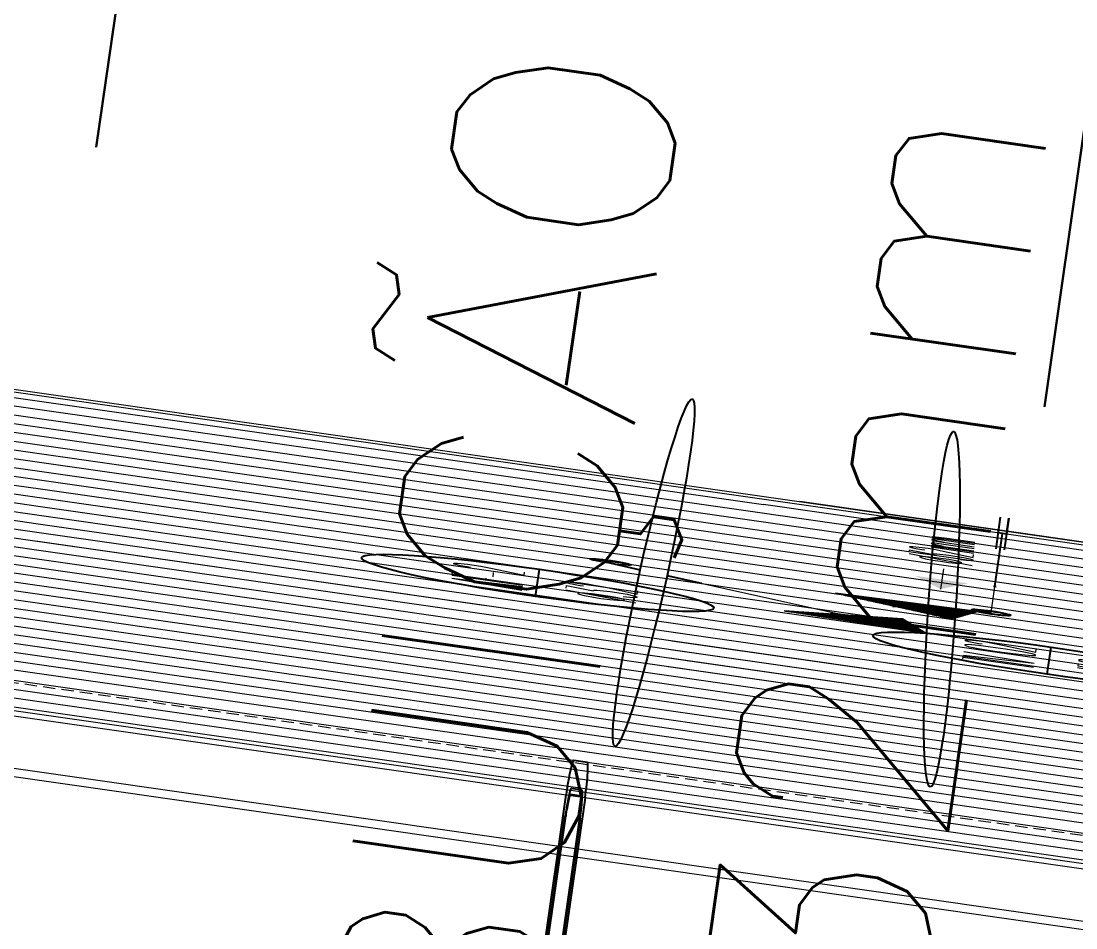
# Model space of a CAD drawing. Header units: millimetres. Extents: x -361192058 to 101130107379, y -14071650034 to 19218552450.
# Drawn here: x -125924.8 to -125836.9, y 39422.3 to 39498 of the extents above; entities that cross this region are included whole.
import ezdxf
from ezdxf.enums import TextEntityAlignment as Align

# ---------------------------------------------------------------- set-up
doc = ezdxf.new("R2010")
doc.units = ezdxf.units.MM
doc.header["$LTSCALE"] = 0.5
doc.linetypes.add('HIDDEN2', pattern=[0.1875, 0.125, -0.0625])
for name, color, linetype in [('02', 2, 'Continuous'), ('APBAN', 4, 'Continuous'), ('CONEXAO_AG_FRIA', 3, 'Continuous'), ('CONEXAO_ESGOTO', 7, 'Continuous'), ('CONEXÃO_HIDRÁULICA', 2, 'Continuous'), ('DETALHE_CONEXAO_EG', 3, 'Continuous'), ('DIVERSOS', 4, 'Continuous'), ('ESQUADRIAS', 3, 'Continuous'), ('HATCH', 8, 'Continuous'), ('MOBIL-I', 251, 'Continuous'), ('projeção 02', 7, 'HIDDEN2'), ('TUBULAÇÃO_HIDRÁULICA', 5, 'Continuous'), ('TXT_0', 7, 'Continuous')]:
    doc.layers.add(name, color=color, linetype=linetype)
doc.styles.add('ADITIVOCAD', font='ROMANS.shx')
doc.styles.add('COTAS', font='romans.shx')
doc.styles.add('R80', font='simplex.shx', dxfattribs={"height": 0.2})
doc.styles.add('ROMANS', font='romans', dxfattribs={"height": 0.1})
doc.styles.get("Standard").update_dxf_attribs({"font": 'txt.shx', "height": 0.12})
doc.dimstyles.new('COTAS', dxfattribs={"dimtxt": 0.08, "dimasz": 0.06, "dimexe": 0.18, "dimexo": 0.0625, "dimgap": 0.05, "dimtad": 1, "dimdec": 4, "dimzin": 4, "dimdsep": 46, "dimtxsty": 'R80', "dimblk1": 'DOT', "dimblk2": 'DOT', "dimsah": 1, "dimcen": 0.09, "dimse1": 1, "dimse2": 1, "dimclrt": 150, "dimadec": 0, "dimazin": 0, "dimtfac": 1, "dimtdec": 4, "dimtmove": 2, "dimatfit": 3, "dimldrblk": 'DOT', "dimfxl": 0, "dimtolj": 1, "dimtzin": 0, "dimarcsym": 0})

# ---------------------------------------------------------------- blocks, each defined once
blk = doc.blocks.new('_Dot')
at = {"color": 0, "lineweight": -2}
blk.add_line((-0.5, 0), (-1, 0), dxfattribs=at)
at = {"color": 0, "const_width": 0.5}
blk.add_lwpolyline([(-0.25, 0, 1), (0.25, 0, 1)], format="xyb", close=True, dxfattribs=at)
blk = doc.blocks.new('DOT')
for p, q in [((0, -1.5), (0, 1.5)), ((1.5, 0), (-1.5, 0))]:
    blk.add_line(p, q)
blk.add_circle((0, 0), 0.5)
blk = doc.blocks.new('ADC_VASO_02')
blk.add_lwpolyline([(-0.175, 0.15), (-0.175, 0.6, -0.414214), (-0.125, 0.65), (0.125, 0.65, -0.414214), (0.175, 0.6), (0.175, 0.1496)], format="xyb")
for points in [[(0.1388, 0.2754, -0.414214), (0.0988, 0.2354), (-0.0948, 0.2354, -0.414214), (-0.1348, 0.2754), (-0.1348, 0.5704, -0.414214), (-0.0948, 0.6104), (0.0988, 0.6104, -0.414214), (0.1388, 0.5704)], [(0.1303, 0.2754, -0.414214), (0.0988, 0.2439), (-0.0948, 0.2439, -0.414214), (-0.1263, 0.2754), (-0.1263, 0.5704, -0.414214), (-0.0948, 0.6019), (0.0988, 0.6019, -0.414214), (0.1303, 0.5704)], [(-0.17, 0.15, 0.414214), (-0.2, 0.12), (-0.2, 0), (0.2, 0), (0.2, 0.12, 0.414214), (0.17, 0.15)], [(-0.17, 0.14, 0.414214), (-0.19, 0.12), (-0.19, 0.01), (0.19, 0.01), (0.19, 0.12, 0.414214), (0.17, 0.14)]]:
    blk.add_lwpolyline(points, format="xyb", close=True)
blk.add_lwpolyline([(0.0363, 0.2439), (0.0363, 0.3375), (-0.0344, 0.3375), (-0.0344, 0.2439)])
blk.add_arc((0.0009, 0.3215), 0.0388, 24.3951, 155.6049)
blk = doc.blocks.new('Adh_hicol0')
for radius in [0.559, 0.515]:
    blk.add_circle((0, 0), radius)
blk = doc.blocks.new('Adh_BalaoAf')
for p, q in [((0, 0), (0.65, 0)), ((1.8, 0), (1.15, 0))]:
    blk.add_line(p, q)
blk.add_circle((0.9, 0), 0.25)
blk = doc.blocks.new('Adh_Afn')
blk.add_line((-0.25, 0), (0.25, 0))
blk.add_circle((0, 0), 0.25)
at = {"flags": 8}
for tag, p in [('$AF', (0, 0.0703)), ('$DIAM', (0, -0.0909))]:
    blk.add_attdef(tag, text='', height=0.1, dxfattribs=at).set_placement(p, align=Align.MIDDLE)
blk = doc.blocks.new('Adh_cx_te90')
for p, q in [((-0.075, -0.0225), (-0.075, 0.0225)), ((0.075, 0), (0.075, 0.0225)), ((0.075, 0.0225), (0.075, -0.0225)), ((0.075, 0), (-0.075, 0)), ((0, -0.075), (0, 0)), ((-0.0225, -0.075), (0.0225, -0.075))]:
    blk.add_line(p, q)
blk = doc.blocks.new('APROVADO QUADRA 21.2 MBVII')
at = {"layer": 'HATCH', "lineweight": 18}
h = blk.add_hatch(dxfattribs=at)
h.set_pattern_fill('LINE,_O', color=256, scale=0.001, angle=337.2881)
h.set_pattern_definition([(337.28811485, (1767.368778, 2134.5115368), (0.0012258592473, 0.002928804211), [])])
h.paths.add_polyline_path([(4000.9687, 2271.3934), (4000.8055, 2271.5595), (4000.7664, 2271.3579)])
h = blk.add_hatch(dxfattribs=at)
h.set_pattern_fill('LINE,_O', color=256, scale=0.001, angle=68.4888)
h.set_pattern_definition([(68.48882318, (4184.91196, 41.2504852), (-0.002953848728, 0.001164217631), [])])
h.paths.add_polyline_path([(4001.2556, 2271.4916), (4001.0929, 2271.3249), (4001.2953, 2271.2902)])
at = {"layer": 'CONEXAO_ESGOTO', "lineweight": 18}
blk.add_line((4001.9755, 2271.3465), (4001.6013, 2271.3465), dxfattribs=at)
blk.add_solid([(4001.6013, 2271.3465), (4001.7773, 2271.309), (4001.7773, 2271.384)], dxfattribs=at)
at = {"layer": 'DETALHE_CONEXAO_EG', "lineweight": 18}
for radius in [0.03, 0.0275]:
    blk.add_circle((4001.2403, 2271.8103), radius, dxfattribs=at)
for centre, radius, start, end in [((4001.2403, 2271.8103), 0.025, 302.8451, 122.8411), ((4001.2289, 2271.8178), 0.0137, 326.8705, 98.8182)]:
    blk.add_arc(centre, radius, start, end, dxfattribs=at)
at = {"layer": 'DIVERSOS', "color": 8, "lineweight": 18}
for p, q in [((3995.8191, 2256.0095), (3995.8191, 2278.6095)), ((3995.9691, 2256.5095), (3995.9691, 2278.6095)), ((4002.6691, 2270.8095), (4002.6691, 2271.6095)), ((4002.8191, 2270.4095), (4002.8191, 2271.5595))]:
    blk.add_line(p, q, dxfattribs=at)
at = {"layer": 'DIVERSOS', "lineweight": 18}
for p, q in [((4001.1044, 2271.6958), (4000.7664, 2271.3579)), ((4001.2953, 2271.2902), (4001.0929, 2271.3249))]:
    blk.add_line(p, q, dxfattribs=at)
for points in [[(4000.7664, 2271.3579), (4000.9687, 2271.3934), (4000.8055, 2271.5595)], [(4001.2953, 2271.2902), (4001.2556, 2271.4916), (4001.0929, 2271.3249)]]:
    blk.add_lwpolyline(points, dxfattribs=at)
at = {"layer": 'ESQUADRIAS', "color": 8, "lineweight": 18}
for p, q in [((4002.6691, 2278.6095), (4002.6691, 2271.6095)), ((4002.8191, 2278.6095), (4002.8191, 2263.6095)), ((3997.0191, 2272.6595), (3997.0191, 2266.3595))]:
    blk.add_line(p, q, dxfattribs=at)
at = {"layer": 'HATCH', "color": 8, "lineweight": 18}
for p, q in [((3997.7479, 2266.3595), (3997.7479, 2278.3595)), ((3997.9066, 2266.3595), (3997.9066, 2278.3595)), ((3998.0654, 2266.3595), (3998.0654, 2278.3595)), ((3998.2241, 2266.3595), (3998.2241, 2278.3595)), ((3998.3829, 2266.3595), (3998.3829, 2278.3595)), ((3998.5416, 2266.3595), (3998.5416, 2278.3595)), ((3998.7004, 2266.3595), (3998.7004, 2278.3595)), ((3997.0804, 2266.3595), (3997.0804, 2277.2095)), ((3997.2391, 2266.3595), (3997.2391, 2277.2095)), ((3997.3979, 2266.3595), (3997.3979, 2277.2095)), ((3997.5566, 2266.3595), (3997.5566, 2277.2095)), ((4000.9229, 2272.6139), (4000.9229, 2277.2095)), ((4001.0816, 2272.6139), (4001.0816, 2277.2095)), ((4001.7166, 2270.8095), (4001.7166, 2277.2095)), ((4001.8754, 2270.8095), (4001.8754, 2277.2095)), ((4002.0341, 2270.8095), (4002.0341, 2277.2095)), ((4002.1929, 2270.8095), (4002.1929, 2277.2095)), ((4002.3516, 2270.8095), (4002.3516, 2277.2095)), ((4002.5104, 2270.8095), (4002.5104, 2277.2095)), ((4001.2404, 2270.8095), (4001.2404, 2275.7978)), ((4001.3991, 2270.8095), (4001.3991, 2275.7978)), ((4001.5579, 2270.8095), (4001.5579, 2275.4178)), ((3998.8591, 2269.6687), (3998.8591, 2273.5438)), ((3999.0179, 2269.6687), (3999.0179, 2273.5438)), ((3999.1766, 2269.6687), (3999.1766, 2273.5438)), ((3999.3354, 2269.6687), (3999.3354, 2273.5438)), ((3999.4941, 2270.8095), (3999.4941, 2273.5438)), ((3999.6529, 2270.8095), (3999.6529, 2273.5438)), ((3999.8116, 2270.8095), (3999.8116, 2273.5438)), ((3999.9704, 2272.6139), (3999.9704, 2273.5438)), ((4000.1291, 2270.8095), (4000.1291, 2273.5438)), ((4000.2879, 2272.6139), (4000.2879, 2273.5438)), ((4000.4466, 2272.6139), (4000.4466, 2273.5438)), ((4000.6054, 2272.6139), (4000.6054, 2273.5438)), ((4000.7641, 2272.6139), (4000.7641, 2273.5438)), ((3996.9191, 2272.6595), (3996.9191, 2266.2595)), ((3999.9704, 2270.8095), (3999.9704, 2272.6139)), ((4000.1291, 2271.9749), (4000.1291, 2272.6139)), ((4000.2879, 2269.6687), (4000.2879, 2272.6139)), ((4000.4466, 2269.6687), (4000.4466, 2272.6139)), ((4000.6054, 2269.6687), (4000.6054, 2272.6139)), ((4000.7641, 2269.6687), (4000.7641, 2272.6139)), ((4000.9229, 2269.1551), (4000.9229, 2272.6139)), ((4001.0816, 2269.1551), (4001.0816, 2272.6139)), ((3999.4941, 2269.6687), (3999.4941, 2271.7095)), ((3999.6529, 2269.6687), (3999.6529, 2271.7095)), ((3999.8116, 2269.6687), (3999.8116, 2271.7095)), ((3999.9704, 2269.6687), (3999.9704, 2271.7095)), ((4000.1291, 2269.6687), (4000.1291, 2271.7095))]:
    blk.add_line(p, q, dxfattribs=at)
at = {"layer": 'projeção 02', "color": 8, "lineweight": 18}
blk.add_line((3997.5191, 2266.8595), (3997.5191, 2273.1595), dxfattribs=at)
at = {"layer": 'TUBULAÇÃO_HIDRÁULICA', "lineweight": 18}
for p, q in [((4002.7653, 2267.5158), (4002.7653, 2276.4311)), ((4001.3097, 2271.2714), (4002.7653, 2271.2714))]:
    blk.add_line(p, q, dxfattribs=at)
at = {"layer": 'CONEXÃO_HIDRÁULICA', "lineweight": 18, "rotation": 270}
blk.add_blockref('Adh_cx_te90', (4002.7653, 2271.2714), dxfattribs=at)
at = {"layer": 'DIVERSOS', "lineweight": 18}
for p, rotation in [((4001.3097, 2271.2714), 134.9999999999954), ((4001.2261, 2271.8175), 224.9999999999954)]:
    blk.add_blockref('Adh_BalaoAf', p, dxfattribs=dict(at, rotation=rotation))
ref = blk.add_blockref('Adh_Afn', (4000.6733, 2271.9078), dxfattribs=at)
ref.add_attrib('$AF', 'AF-2', dxfattribs={"layer": 'TXT_0', "height": 0.1, "style": 'ADITIVOCAD', "flags": 8}).set_placement((4000.6733, 2271.978), align=Align.MIDDLE)
ref.add_attrib('$DIAM', '%%C32', dxfattribs={"layer": 'TXT_0', "height": 0.1, "style": 'ADITIVOCAD', "flags": 8}).set_placement((4000.6733, 2271.8169), align=Align.MIDDLE)
ref = blk.add_blockref('Adh_Afn', (4000.5897, 2271.1811), dxfattribs=at)
ref.add_attrib('$AF', 'TV 02', dxfattribs={"layer": 'TXT_0', "height": 0.1, "style": 'ADITIVOCAD', "flags": 8}).set_placement((4000.5897, 2271.2514), align=Align.MIDDLE)
ref.add_attrib('$DIAM', '%%C50', dxfattribs={"layer": 'TXT_0', "height": 0.1, "style": 'ADITIVOCAD', "flags": 8}).set_placement((4000.5897, 2271.0902), align=Align.MIDDLE)
at = {"layer": 'MOBIL-I', "color": 8, "lineweight": 18, "rotation": 269.9999999999999}
blk.add_blockref('ADC_VASO_02', (3989.1273, 2271.8126), dxfattribs=at)
at = {"layer": 'TUBULAÇÃO_HIDRÁULICA', "lineweight": 18, "xscale": 0.0500000000001819, "yscale": 0.0500000000001819, "zscale": 0.0500000000001819, "rotation": 180}
blk.add_blockref('Adh_hicol0', (4001.3097, 2271.2714), dxfattribs=at)
at = {"color": 0, "lineweight": 13, "flags": 8}
for p in [(4700.7247, 2280.1125), (4699.5738, 2277.8964), (4702.3546, 2276.195), (4703.6722, 2274.085), (4699.8445, 2272.2194), (4703.0488, 2270.137), (4703.0877, 2267.9803), (4700.6523, 2261.5216), (4700.7007, 2257.1593)]:
    blk.add_attdef('NIVEL', p, '', height=0.075, dxfattribs=at)
for rotation, width, p in [(90, 0.8, (4700.8205, 2275.7521)), (270, 0.6, (4703.8437, 2274.9021)), (90, 0.8, (4701.5575, 2268.5021)), (180, 0.6, (4651.1817, 2236.1931))]:
    blk.add_attdef('$PORTA', text='', height=0.09, rotation=rotation, dxfattribs=dict(at, width=width)).set_placement(p, align=Align.MIDDLE)
for p in [(4654.176, 2240.463), (4648.499, 2240.1923), (4637.8012, 2239.3845), (4633.4388, 2239.3361), (4656.3921, 2239.3121), (4652.4746, 2237.6822), (4646.4166, 2236.988), (4644.2598, 2236.9491), (4650.3646, 2236.3646)]:
    blk.add_attdef('NIVEL', p, '', height=0.075, rotation=270, dxfattribs=at)
at = {"color": 0, "lineweight": 13, "width": 0.8, "flags": 8}
for p in [(4652.0317, 2239.2163), (4644.7817, 2238.4793)]:
    blk.add_attdef('$PORTA', text='', height=0.09, dxfattribs=at).set_placement(p, align=Align.MIDDLE)
at = {"layer": 'APBAN', "lineweight": 18, "insert": (4010.5168, 2271.2883), "char_height": 0.309381, "attachment_point": 9, "style": 'COTAS'}
blk.add_mtext('DISTRIBUIÇÃO\\PGERAL DE %%C 32mm', dxfattribs=at)
at = {"layer": 'CONEXAO_AG_FRIA', "lineweight": 18, "style": 'ROMANS'}
blk.add_text(' %%C32mm', height=0.09, rotation=0.1652, dxfattribs=at).set_placement((4002.2921, 2271.3075), align=Align.CENTER)
at = {"layer": 'APBAN', "lineweight": 18, "annotation_type": 0, "has_hookline": 1, "hookline_direction": 1}
for points, text_width in [([(4013.0199, 2271.7366), (4010.3632, 2272.6078), (4010.3032, 2272.6078)], 2.0773), ([(4014.0504, 2270.5852), (4010.5668, 2271.2383)], 4.5818)]:
    blk.add_leader(points, dimstyle='COTAS', override={"dimldrblk": 'DOT'}, dxfattribs=dict(at, text_width=text_width))

msp = doc.modelspace()

# ---------------------------------------------------------------- block references
at = {"layer": '02', "color": 0, "lineweight": 30, "xscale": -4.574818403918471, "yscale": -59.40450511825884, "zscale": 4.574818403918471, "rotation": 261.8606972171988}
msp.add_blockref('APROVADO QUADRA 21.2 MBVII', (5129.041, 2225.201), dxfattribs=at)

doc.saveas('drawing.dxf')
